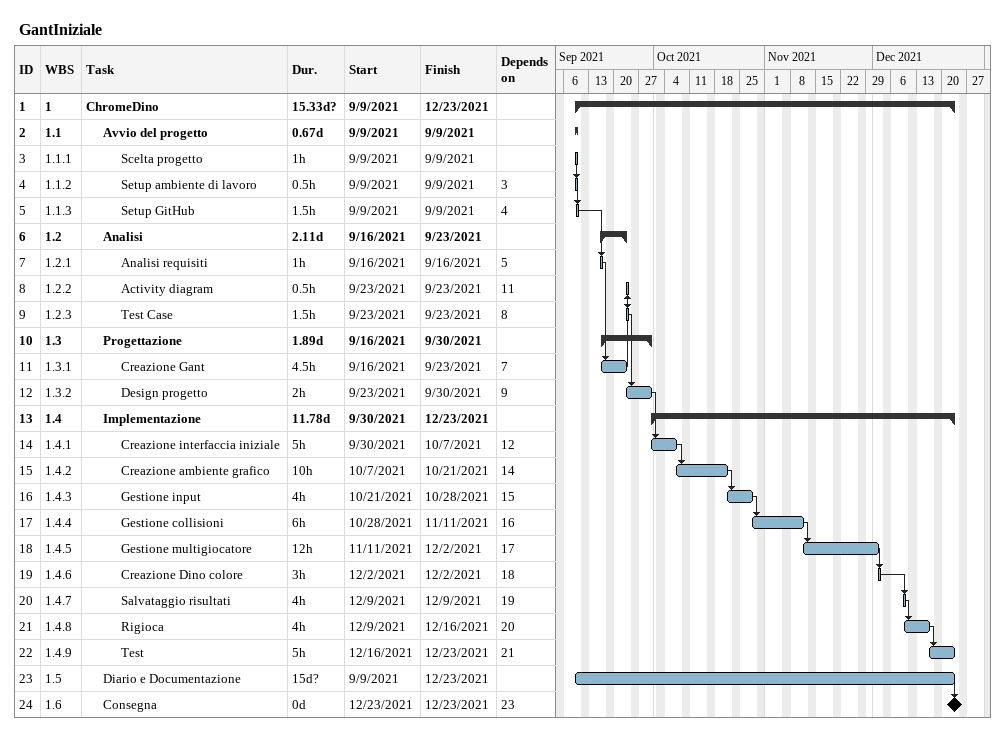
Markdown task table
GantIniziale

| ID | WBS | Task | Duration | Start | Finish | Predecessors |
|---|---|---|---|---|---|---|
| 1 | 1 | **ChromeDino** | 15.33d? | 2021-09-09 | 2021-12-23 |  |
| 2 | 1.1 | **Avvio del progetto** | 0.67d | 2021-09-09 | 2021-09-09 |  |
| 3 | 1.1.1 | Scelta progetto | 1h | 2021-09-09 | 2021-09-09 |  |
| 4 | 1.1.2 | Setup ambiente di lavoro | 0.5h | 2021-09-09 | 2021-09-09 | 3 |
| 5 | 1.1.3 | Setup GitHub | 1.5h | 2021-09-09 | 2021-09-09 | 4 |
| 6 | 1.2 | **Analisi** | 2.11d | 2021-09-16 | 2021-09-23 |  |
| 7 | 1.2.1 | Analisi requisiti | 1h | 2021-09-16 | 2021-09-16 | 5 |
| 8 | 1.2.2 | Activity diagram | 0.5h | 2021-09-23 | 2021-09-23 | 11 |
| 9 | 1.2.3 | Test Case | 1.5h | 2021-09-23 | 2021-09-23 | 8 |
| 10 | 1.3 | **Progettazione** | 1.89d | 2021-09-16 | 2021-09-30 |  |
| 11 | 1.3.1 | Creazione Gant | 4.5h | 2021-09-16 | 2021-09-23 | 7 |
| 12 | 1.3.2 | Design progetto | 2h | 2021-09-23 | 2021-09-30 | 9 |
| 13 | 1.4 | **Implementazione** | 11.78d | 2021-09-30 | 2021-12-23 |  |
| 14 | 1.4.1 | Creazione interfaccia iniziale | 5h | 2021-09-30 | 2021-10-07 | 12 |
| 15 | 1.4.2 | Creazione ambiente grafico | 10h | 2021-10-07 | 2021-10-21 | 14 |
| 16 | 1.4.3 | Gestione input | 4h | 2021-10-21 | 2021-10-28 | 15 |
| 17 | 1.4.4 | Gestione collisioni | 6h | 2021-10-28 | 2021-11-11 | 16 |
| 18 | 1.4.5 | Gestione multigiocatore | 12h | 2021-11-11 | 2021-12-02 | 17 |
| 19 | 1.4.6 | Creazione Dino colore | 3h | 2021-12-02 | 2021-12-02 | 18 |
| 20 | 1.4.7 | Salvataggio risultati | 4h | 2021-12-09 | 2021-12-09 | 19 |
| 21 | 1.4.8 | Rigioca | 4h | 2021-12-09 | 2021-12-16 | 20 |
| 22 | 1.4.9 | Test | 5h | 2021-12-16 | 2021-12-23 | 21 |
| 23 | 1.5 | Diario e Documentazione | 15d? | 2021-09-09 | 2021-12-23 |  |
| 24 | 1.6 | Consegna | 0d | 2021-12-23 | 2021-12-23 | 23 |
